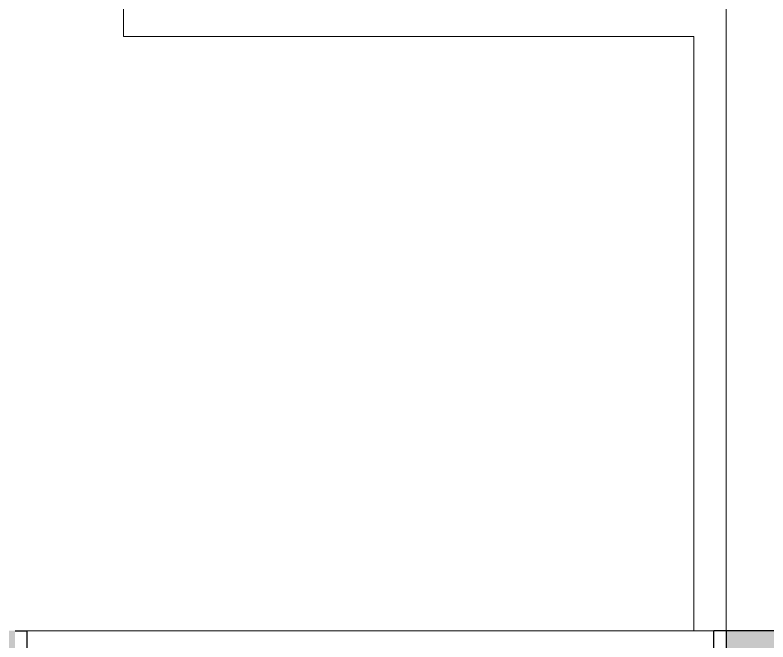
# Model space of a CAD drawing. Header units: inches. Extents: x -4688 to 1542, y -3558 to 978.
# Drawn here: x -517.32 to -470.49, y 562.99 to 602.01 of the extents above; entities that cross this region are included whole.
import ezdxf

# ---------------------------------------------------------------- set-up
doc = ezdxf.new("R2010")
doc.units = ezdxf.units.IN
doc.header["$MEASUREMENT"] = 0
for name, color, linetype, lineweight in [('A-FLOR-HRAL', 11, 'Continuous', 18), ('A-GLAZ', 151, 'Continuous', 18), ('A-WALL', 113, 'Continuous', 18), ('A-WALL-PATT', 111, 'Continuous', 18)]:
    doc.layers.add(name, color=color, linetype=linetype, lineweight=lineweight)

# ---------------------------------------------------------------- blocks, each defined once
blk = doc.blocks.new('Double Hung - side window 4_ X 6_ 3_ H 2-6124000-1st Floor Power _ Signal')
at = {"layer": 'A-GLAZ', "color": 8, "lineweight": 30}
for p, q in [((-22.115, 10), (-21.365, 10)), ((-21.365, 5.75), (-21.365, 10)), ((21.365, 5.75), (21.365, 10)), ((22.115, 10), (21.365, 10)), ((-21.365, 7.5), (-21.365, 5.75)), ((-21.365, 7.5), (-19.615, 7.5)), ((-19.615, 7.5), (-19.615, 5.75)), ((19.615, 7.5), (19.615, 5.75)), ((21.365, 7.5), (19.615, 7.5)), ((21.365, 7.5), (21.365, 5.75)), ((-19.615, 6.625), (19.615, 6.625)), ((-21.365, 5.75), (-19.615, 5.75)), ((-21.365, 5.75), (-20.865, 5.75)), ((-20.865, -10), (-20.865, 5.75)), ((21.365, 5.75), (19.615, 5.75)), ((20.865, 5.75), (21.365, 5.75)), ((20.865, 5.75), (20.865, -10)), ((-20.865, -10), (-22.115, -10)), ((20.865, -10), (22.115, -10))]:
    blk.add_line(p, q, dxfattribs=at)
blk = doc.blocks.new('Top Rail Type - Top Rail_Internal_-7033225-1st Floor Power _ Signal')
at = {"layer": 'A-FLOR-HRAL', "lineweight": 9}
for p, q in [((-510.571, 600.684), (-510.571, 787.807)), ((-473.093, 602.684), (-473.093, 563.684)), ((-475.093, 600.684), (-510.571, 600.684)), ((-475.093, 563.684), (-475.093, 600.684)), ((-473.093, 563.684), (-475.093, 563.684))]:
    blk.add_line(p, q, dxfattribs=at)
blk = doc.blocks.new('Top Rail Type - Top Rail_Internal_-V53-1st Floor Power _ Signal')
at = {"layer": 'A-FLOR-HRAL', "lineweight": 9}
for p, q in [((-510.571, 787.807), (-510.571, 600.684)), ((-473.093, 602.684), (-473.093, 563.684)), ((-510.571, 600.684), (-475.093, 600.684)), ((-475.093, 600.684), (-475.093, 563.684)), ((-473.093, 563.684), (-475.093, 563.684))]:
    blk.add_line(p, q, dxfattribs=at)

msp = doc.modelspace()

# ---------------------------------------------------------------- hatches: boundary and pattern name
at = {"layer": 'A-WALL-PATT', "lineweight": 9}
h = msp.add_hatch(color=7, dxfattribs=at)
h.paths.add_polyline_path([(1.715, 543.684), (1.715, 563.684), (-53.535, 563.684), (-53.535, 543.684), (-20.744, 543.684)], flags=0)
h.paths.add_polyline_path([(-101.053, 543.684), (-97.765, 543.684), (-97.765, 563.684), (-152.067, 563.684), (-152.067, 543.684), (-127.823, 543.684)], flags=0)
h.paths.add_polyline_path([(-196.298, 543.684), (-196.298, 563.684), (-253.928, 563.684), (-253.928, 543.684), (-208.133, 543.684)], flags=0)
h.paths.add_polyline_path([(-319.928, 543.684), (-319.928, 563.684), (-377.558, 563.684), (-377.558, 543.684), (-341.982, 543.684)], flags=0)
h.paths.add_polyline_path([(-421.788, 543.684), (-421.788, 563.684), (-473.093, 563.684), (-473.093, 543.684), (-422.292, 543.684)], flags=0)
h.paths.add_polyline_path([(-529.371, 543.684), (-517.324, 543.684), (-517.324, 563.684), (-590.071, 563.684), (-590.071, 543.684), (-556.141, 543.684)], flags=0)

# ---------------------------------------------------------------- linework, layer by layer
at = {"layer": 'A-WALL', "lineweight": 9}
msp.add_line((-517.324, 563.684), (-475.093, 563.684), dxfattribs=at)
at = {"layer": 'A-WALL', "color": 8, "lineweight": 30}
for p, q in [((-421.788, 563.684), (-473.093, 563.684)), ((-473.093, 563.684), (-473.093, 543.684))]:
    msp.add_line(p, q, dxfattribs=at)

# ---------------------------------------------------------------- block references
at = {"layer": 'A-FLOR-HRAL', "lineweight": 9}
for name in ['Top Rail Type - Top Rail_Internal_-7033225-1st Floor Power _ Signal', 'Top Rail Type - Top Rail_Internal_-V53-1st Floor Power _ Signal']:
    msp.add_blockref(name, (0, 0), dxfattribs=at)
at = {"layer": 'A-GLAZ'}
msp.add_blockref('Double Hung - side window 4_ X 6_ 3_ H 2-6124000-1st Floor Power _ Signal', (-495.209, 553.684), dxfattribs=at)

doc.saveas('drawing.dxf')
